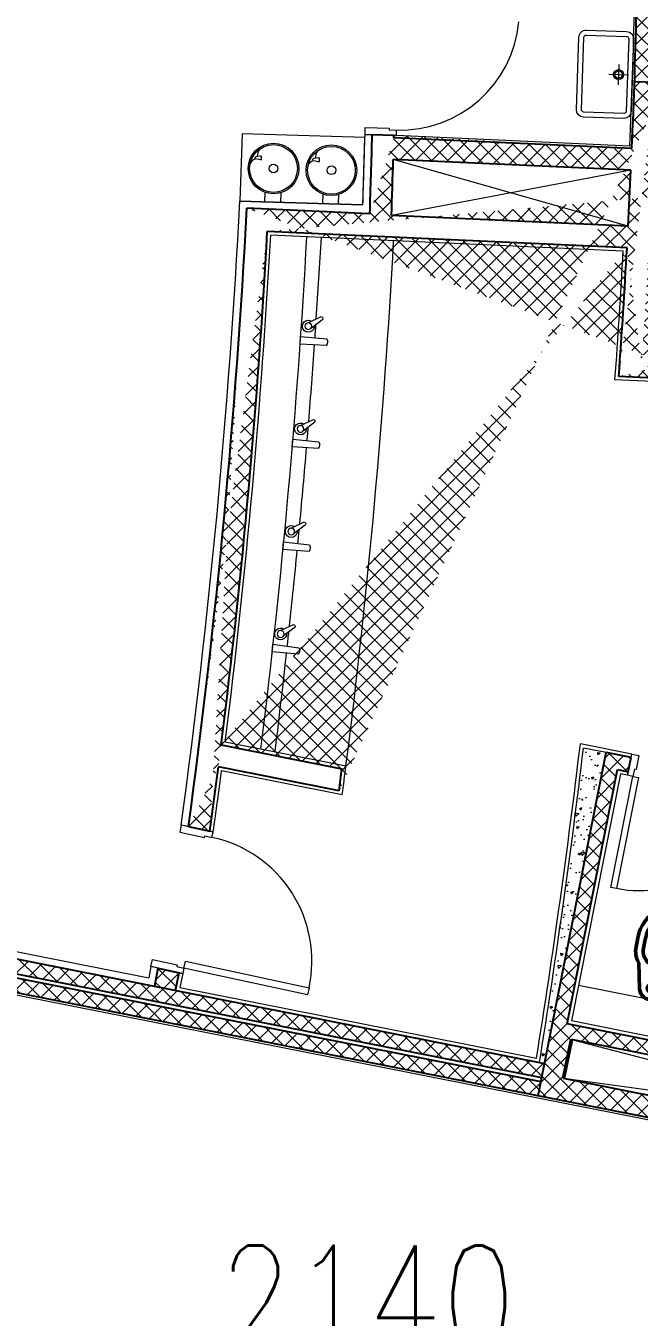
# Model space of a CAD drawing. Header units: inches. Extents: x 342932 to 557958, y 80625 to 242727.
# Drawn here: x 468145 to 472382, y 158779 to 167699 of the extents above; entities that cross this region are included whole.
import ezdxf
from ezdxf.enums import TextEntityAlignment as Align

# ---------------------------------------------------------------- set-up
doc = ezdxf.new("R2010")
doc.units = ezdxf.units.IN
doc.header["$MEASUREMENT"] = 0
for name, color, linetype, lineweight in [('First Floor$0$A-G250-M-Walls-Blockwork', 7, 'Continuous', 25), ('First Floor$0$A-G250-M-Walls-Concrete', 251, 'Continuous', 20), ('First Floor$0$A-G252-H-Internal-Walls', 251, 'Continuous', 9), ('First Floor$0$A-G312-M-Wall-Finish-Plaster', 7, 'Continuous', 15), ('First Floor$0$A-G322-M-Door', 251, 'Continuous', 15), ('First Floor$0$A-G44-G-Fittings-Sanitary', 251, 'Continuous', 15), ('First Floor$0$A-Z036-G-Void-Symbology', 251, 'Continuous', 9), ('First Floor$0$Z-Z001-S-Room-Name-Identification-250', 7, 'Continuous', 15)]:
    doc.layers.add(name, color=color, linetype=linetype, lineweight=lineweight)
doc.styles.add('First Floor$0$Tag-RomanS', font='romans.shx', dxfattribs={"width": 0.8})
pattern_1 = [(45, (361382.1135223866, 239676.5216957793), (-56.1266007566822, 56.12660075668221), []), (135, (361382.1135223866, 239676.5216957793), (-56.12660075668221, -56.1266007566822), [])]

# ---------------------------------------------------------------- blocks, each defined once
blk = doc.blocks.new('First Floor$0$Wall Mounted WC-Top')
at = {"lineweight": 50}
for p, q in [((-52.2388059245568, 313.4328358326311), (52.23880601626297, 313.4328358122584)), ((-116.8095212438056, 235.0746268440489), (-76.32976044570387, 60.64446906164812)), ((116.8095212438348, 235.0746268440489), (76.32976044573297, 60.64446906164812))]:
    blk.add_line(p, q, dxfattribs=at)
blk.add_lwpolyline([(116.8095212438348, 235.0746268440562, 0.1844830881382514), (156.7164179621759, 339.5522387770907), (156.7164179743995, 402.2388059415825, 0.06341529084545737), (146.5424852846481, 482.1329301278383, 0.07646786530060042), (118.1752468433115, 548.128242357292, 0.1071362639938633), (65.94193821726367, 601.7741202636462, 0.1473733360632137), (1.05952494777739e-07, 621.6417910478631, 0.1473733360632136), (-65.94193801311485, 601.7741202893594, 0.1071362639938624), (-118.1752466600738, 548.1282424033852, 0.07646786530060083), (-146.5424851271528, 482.132930184991, 0.06341529084545712), (-156.7164178480598, 402.2388060027006), (-156.7164178602834, 339.5522388382087, 0.1844830881382521), (-116.8095211826876, 235.0746268896037)], format="xyb", dxfattribs=at)
blk.add_lwpolyline([(104.477611991766, 339.552238787277), (104.4776120039896, 402.2388059517689, 0.06341529084545733), (95.9708696353191, 469.040774467685, 0.07646786530060047), (73.87682797174784, 520.441730574581, 0.1071362639938632), (37.08349119125342, 558.2300864075514, 0.1473733360632135), (9.576615411788225e-08, 569.4029850774532, 0.1473733360632136), (-37.08349100407213, 558.230086422016, 0.1071362639938622), (-73.87682779930765, 520.4417306033938, 0.07646786530060082), (-95.9708694829169, 469.0407745051125, 0.0634152908454572), (-104.4776118776499, 402.2388059925142), (-104.4776118898735, 339.5522388280224, 0.9999999999999999)], format="xyb", close=True, dxfattribs=at)
blk.add_circle((1.455191522836685e-11, 78.35820895560028), 26.11940298520494, dxfattribs=at)
for centre, radius, start, end in [((4.585308488458395e-08, 313.4328358224448), 52.23880597040987, 359.9999999888276, 179.9999999888276), ((0, 78.358208955593), 78.35820895559618, 193.0652802329602, 346.9347197670447)]:
    blk.add_arc(centre, radius, start, end, dxfattribs=at)
blk = doc.blocks.new('First Floor$0$wc26')
at = {"layer": 'First Floor$0$A-G322-M-Door'}
for points, elevation in [([(2079.873445699133, -77103.72522144776), (2091.642912858384, -77101.38435776369), (2101.396511542108, -77150.42380426053), (2138.666490879706, -77143.0110692609), (2109.405694617307, -76995.89273031164), (2060.366248120455, -77005.64632899535)], -2.922779289089453e-09), ([(2101.396511542107, -77150.42380426053), (2062.162600167057, -77158.21483768264), (2215.838819052892, -77925.90170972729), (2255.072730486149, -77918.11067624697)], -2.922779289089453e-09), ([(1295.242301083583, -77259.7828000216), (1283.47283392434, -77262.1236637057), (1293.226432608065, -77311.16311020254), (1255.956453270471, -77318.57584520218), (1226.69565762156, -77171.4575061309), (1275.735104118408, -77161.70390744717)], -2.922779286183514e-09)]:
    blk.add_lwpolyline(points, close=True, dxfattribs=dict(at, elevation=elevation))
blk.add_arc((2060.466611721587, -77159.38033352992, -2.922779289089453e-09), 782.1096745204808, 191.1885384563312, 281.4584832977217, dxfattribs=at)
blk = doc.blocks.new('First Floor$0$drinking-fountain')
at = {"layer": 'First Floor$0$A-G44-G-Fittings-Sanitary'}
for p, q in [((170.3000000000029, -66.26850478925917), (170.3000000000029, 0)), ((279.6999999999971, -66.26850478925917), (279.6999999999971, 0)), ((570.3000000000029, -66.26850478925917), (570.3000000000029, 0)), ((679.6999999999971, -66.26850478925917), (679.6999999999971, 0)), ((309.4571587827522, -293.6416224261047), (309.4571587827522, -310.592423086855)), ((315.3235022159934, -288.7172494654515), (350.7266304362274, -294.9457110167714)), ((315.3235022159934, -315.5167960475083), (350.7266304362274, -309.2883344961883)), ((354.8602870029863, -299.8700839774247), (354.8602870029863, -304.3639615355351)), ((709.4571587827522, -293.6416224261047), (709.4571587827522, -310.592423086855)), ((715.3235022159934, -288.7172494654515), (750.7266304362274, -294.9457110167714)), ((715.3235022159934, -315.5167960475083), (750.7266304362274, -309.2883344961883)), ((754.8602870029863, -299.8700839774247), (754.8602870029863, -304.3639615355351))]:
    blk.add_line(p, q, dxfattribs=at)
blk.add_lwpolyline([(850, 0), (0, 0), (0, -465), (850, -465)], close=True, dxfattribs=at)
for centre, radius in [((225, -232.5), 175), ((225, -232.5), 165), ((625, -232.5), 175), ((625, -232.5), 165), ((225, -232.5), 30), ((625, -232.5), 30)]:
    blk.add_circle(centre, radius, dxfattribs=at)
for centre, radius, start, end in [((337.839351861483, -244.9790947444708), 51.60178960817406, 284.4624112257752, 348.8009498682632), ((737.8393518614903, -244.9790947444708), 51.60178960817406, 284.4624112257752, 348.8009498682632), ((314.4571587827522, -293.6416224261047), 5, 80.02207790885306, 180), ((314.4571587827522, -310.592423086855), 5, 180, 279.9779220911469), ((240.2618968548777, -312.7415653944045), 99.2739374463867, 329.4946799491777, 0.8556483333801806), ((349.8602870029863, -299.8700839774247), 5, 0, 80.02207790885306), ((349.8602870029863, -304.3639615355351), 5, 279.9779220911469, 0), ((714.4571587827522, -293.6416224261047), 5, 80.02207790885306, 180), ((714.4571587827522, -310.592423086855), 5, 180, 279.9779220911469), ((640.2618968548777, -312.7415653944045), 99.2739374463867, 329.4946799491777, 0.8556483333801806), ((749.8602870029863, -299.8700839774247), 5, 0, 80.02207790885306), ((749.8602870029863, -304.3639615355351), 5, 279.9779220911469, 0)]:
    blk.add_arc(centre, radius, start, end, dxfattribs=at)
blk = doc.blocks.new('First Floor$0$Faucet-Top')
blk.add_lwpolyline([(-181.469840434147, 22.70265540289256), (0, 26.64570405329141), (0, -26.64570405328959), (-181.469840434147, -22.7026553503747, -0.2996298824157677), (-181.469840434147, 22.70265540289256)], format="xyb")
blk = doc.blocks.new('First Floor$0$soap dispenser')
at = {"layer": 'First Floor$0$A-G44-G-Fittings-Sanitary'}
for p, q in [((-27.87630194428493, -14.29077659534232), (-132.4186438663455, 65.77214988799824)), ((2.91038304567337e-11, 31.32593982295657), (-118.9381575595762, 87.83158669086697))]:
    blk.add_line(p, q, dxfattribs=at)
blk.add_circle((2.91038304567337e-11, 3.637978807091713e-12), 31.32593982294202, dxfattribs=at)
for centre, radius, start, end in [((-116.1317449360795, 70.96792231768268), 17.09558796603022, 99.44844371416457, 197.6934864513084), ((2.91038304567337e-11, 3.637978807091713e-12), 54.62662523658946, 173.7499397785127, 123.3919903884179)]:
    blk.add_arc(centre, radius, start, end, dxfattribs=at)
blk = doc.blocks.new('First Floor$0$Janitor Sink1-Top')
for points in [[(-250.2111328124884, 378.6242621527708), (250.2111328125029, 378.6242621527854, -0.4142135623730989), (300.2111328125029, 328.6242621527854), (300.2111328124884, 50.00000000000728, -0.414213562373095), (250.2111328124884, 7.275957614183426e-12), (-250.2111328124884, 0, -0.4142135623730989), (-300.2111328124884, 50), (-300.2111328124884, 328.6242621527708, -0.414213562373095)], [(-250.2111328124884, 344.3386721527713), (250.2111328125029, 344.3386721527859, -0.4142135623731263), (265.9255428125034, 328.6242621527854), (265.9255428124889, 50.00000000000728, -0.4142135623731136), (250.2111328124884, 34.28559000000678), (-250.2111328124884, 34.2855899999995, -0.4142135623731263), (-265.9255428124889, 50), (-265.9255428124889, 328.6242621527708, -0.4142135623731136)]]:
    blk.add_lwpolyline(points, format="xyb", close=True)
for points in [[(70.31577690973063, 95.80121527777375), (-70.31577690971608, 95.80121527777375)], [(0.002756076399236917, 27.89149305555476), (0.002756076399236917, 163.7109375)]]:
    blk.add_lwpolyline(points)
at = {"ltscale": 0.02}
for radius in [34.59809858553263, 25.36579522449514]:
    blk.add_circle((0.3527777777853771, 95.80121527777375), radius, dxfattribs=at)
blk = doc.blocks.new('First Floor$0$tag-roomname')
at = {"lineweight": 18, "ltscale": 0.01, "style": 'First Floor$0$Tag-RomanS', "width": 0.8}
blk.add_attdef('ROOM_NO_2', text='', height=3, dxfattribs=at).set_placement((-6.707523425575346e-12, 1.611682818592953), align=Align.MIDDLE_CENTER)
at = {"linetype": 'ByBlock', "lineweight": 15, "ltscale": 0.01, "style": 'First Floor$0$Tag-RomanS', "width": 0.8, "flags": 1}
for tag, p in [('ROOM_NAME_1', (-6.139089236967266e-12, -2.287525053430159)), ('ROOM_NAME_2', (-6.139089236967266e-12, -5.744039249906223))]:
    blk.add_attdef(tag, text='', height=2.5, dxfattribs=at).set_placement(p, align=Align.MIDDLE_CENTER)

msp = doc.modelspace()

# ---------------------------------------------------------------- hatches: boundary and pattern name
at = {"layer": 'First Floor$0$A-G252-H-Internal-Walls'}
h = msp.add_hatch(dxfattribs=at)
h.set_pattern_fill('ANSI37', color=256, scale=25, style=0)
h.set_pattern_definition(pattern_1)
h.paths.add_polyline_path([(469891.9644834567, 168127.3668743445), (469891.9716783845, 172201.4484123367), (470741.9716728514, 172201.4484122785), (470741.9716728514, 172351.4484117074), (469891.9716727887, 172351.4484118238), (469891.9716727618, 172826.5216960093), (469742.116772302, 172826.5216960094), (469742.1167724037, 167982.0600876696), (470568.7267109494, 167944.3050401931), (470565.709587654, 167845.0558593278), (470715.6403260353, 167840.498043137), (470718.5879248362, 167937.4601947814), (472365.7863202351, 167862.2251283717, -0.002522046962765298), (472349.7554138607, 167312.6614824067), (472499.6676683297, 167307.5315740582, 0.002516392343374247), (472515.7128741603, 167857.3720749543), (477087.3944941181, 167648.5620826536), (477070.6769134508, 167098.7524799617), (477220.5631773947, 167093.490837387, 0.002941129032664884), (477240.9621279908, 167791.7050170661)])
h = msp.add_hatch(dxfattribs=at)
h.set_pattern_fill('ANSI37', color=256, scale=25, style=0)
h.set_pattern_definition([(45, (350668.8149633579, 239676.5216957793), (-56.1266007566822, 56.12660075668221), []), (135, (350668.8149633579, 239676.5216957793), (-56.12660075668221, -56.1266007566822), [])])
edge = h.paths.add_edge_path(flags=16)
edge.add_line((472325.3937842477, 166701.1966404834), (470683.2815282992, 166776.1994881642))
edge.add_arc((-2879922.550057171, 268796.5121460415), 3352158.645238821, 358.2493731731159, 358.2559786991442, ccw=False)
edge.add_line((470671.4975252971, 166389.9149254271), (472306.4744494801, 166315.2379812889))
edge.add_arc((417882.1644987316, 169176.5101073738), 54499.47148179194, 356.9905355411647, 357.3967853700513)
edge = h.paths.add_edge_path()
edge.add_line((477220.5631773947, 167093.490837387), (477213.6469057414, 166942.0659991239))
edge.add_line((477070.6769134508, 167098.7524799617), (477220.5631773947, 167093.490837387))
edge.add_line((472499.6908502256, 167307.530515234), (472349.7554048091, 167312.661217892))
edge.add_arc((417882.1644987316, 169176.5101073738), 54499.47148179194, 357.5544819530309, 358.0401369019985)
edge.add_arc((-2879922.550057171, 268796.5121460415), 3352158.645238821, 358.2585428269796, 358.2587953076367)
edge.add_line((472332.0004302613, 166851.0512657378), (470687.8438343336, 166926.1474878634))
edge.add_arc((-2885054.002253098, 268952.5877930827), 3357142.470444428, 358.2494770512201, 358.2587938926557)
edge.add_line((470688.2913859661, 166940.9136749562), (470538.3606475011, 166945.4714911486))
edge.add_line((470521.7303030644, 166399.8211707866), (469671.8328519845, 166438.6398651797))
edge.add_line((469415.1099484564, 162135.6383581473), (469475.5350788477, 162579.3029336045))
edge.add_line((469268.0914292981, 162167.3865702419), (469415.1835382781, 162135.6224747073))
edge.add_arc((418631.2456705085, 169082.8993767233), 51258.62088654669, 352.8844457604762, 356.8642550421314)
edge.add_arc((418240.2677959437, 169145.5145282819), 51502.74802916347, 352.213021678639, 356.9872678357814)
edge.add_line((472589.2455803854, 165361.4175967769), (472398.914751442, 165370.1108741365))
edge.add_line((472584.5628847484, 165261.5272229128), (472241.9619634171, 165277.175370138))
edge.add_line((472589.2455803854, 165361.4175967769), (472584.5628847484, 165261.5272229128))
edge.add_line((477070.6769134508, 167098.7524799617), (472499.6908502256, 167307.530515234))
edge.add_arc((417882.1644987316, 169176.5101073738), 54499.47148179194, 355.8973565135854, 356.8328317962149)
edge.add_arc((417882.1645037648, 169176.5101070757), 54649.47147675014, 356.0063064075716, 357.8828656780873)
edge.add_line((470309.1772412824, 162413.4811206087), (469475.5350788476, 162579.3029336045))
edge.add_arc((417919.880231625, 169198.1865828751), 52826.79878031417, 352.620947915342, 352.7894618410546)
edge.add_line((469495.0904402992, 162733.4497607835), (470328.9052758274, 162567.5936009491))
edge.add_line((472298.3927935499, 166165.4488391733), (469813.1189723462, 166278.962768069))
edge.add_line((477215.0516429909, 166942.0018382866), (472494.3317474184, 167157.6189165107))
h = msp.add_hatch(dxfattribs=at)
h.set_pattern_fill('AR-CONC', color=256, angle=90, style=0)
h.set_pattern_definition([(40.00000000000001, (474382.1135223284, 239676.5216957793), (-15.9390855389031, 182.184668996004), [19.05, -209.55]), (94.99999999999991, (474382.1135223284, 239676.5216957793), (191.05664288218, -35.24282597566697), [15.24, -167.64]), (349.549, (474380.7852723284, 239691.7036957793), (175.1166878202919, 146.9425016659592), [16.19, -178.09]), (43.81580000000001, (474432.9135223284, 239676.5216957793), (-42.04232793272716, 271.0790408921299), [28.57499999999998, -314.3249999999997]), (353.3644, (474429.4100223284, 239699.1115957793), (247.4255558900492, 237.4042344662372), [24.285, -267.135]), (98.8159999999999, (474432.9135223284, 239676.5216957793), (247.4251178605977, 237.404605813934), [22.85999999999999, -251.46]), (68.99999999999999, (474420.2135223284, 239701.9216957793), (-102.2655185167625, 151.6148798353833), [19.05, -209.55]), (123.9999999999999, (474420.2135223284, 239701.9216957793), (184.1879661223193, 61.80202834764709), [15.24, -167.64]), (18.54859999999999, (474411.6914223284, 239714.5561957793), (81.92285771605744, 213.4164907701245), [16.18999999999997, -178.0899999999997]), (52.5, (474382.1135223284, 239676.5216957793), (84.55503887315311, 3.088603250591822), [0, -165.608, 0, -170.18, 0, -168.275]), (82.50000000000003, (474382.1135223284, 239676.5216957793), (100.1805748181195, 66.81966251030575), [0, -97.02799999999999, 0, -161.798, 0, -64.135]), (122.5, (474382.1135223284, 239619.8796957793), (-5.728743992673466, 135.5905951668714), [0, -63.5, 0, -198.12, 0, -262.89]), (132.5, (474382.1135223284, 239594.4796957793), (25.426491033333, 148.129181386018), [0, -82.55, 0, -131.572, 0, -186.69])])
h.paths.add_polyline_path([(471997.6308418763, 162709.8501459048), (472145.2324120727, 162680.4932387393), (471717.6346894736, 160530.6041194305), (471693.2551258233, 160535.4535161518, 0.01007266445099902)])
h = msp.add_hatch(dxfattribs=at)
h.set_pattern_fill('ANSI37', color=256, scale=25, style=0)
h.set_pattern_definition(pattern_1)
h.paths.add_polyline_path([(471913.9654140054, 160697.5117521378), (476393.8233919293, 159807.3580196454, -0.001040786058572113), (476354.3340120342, 159563.9789241043), (476501.6672317866, 159535.5105411702, 0.001452517894290937), (476556.6616357327, 159876.0710849934), (475238.7313054894, 160138.1980954125), (475587.9101376885, 161893.8102803022), (475661.3750974131, 161879.1986199994), (475680.882294736, 161977.2775129766), (475445.4929515516, 162024.0947863412), (475425.9857545033, 161926.0158935853), (475489.8312446712, 161913.3174773714), (475140.6524124847, 160157.7052927344), (474120.6319252483, 160360.5801448794), (474469.8107574923, 162116.1923300498), (474543.2757172377, 162101.5806697429), (474562.7829144686, 162199.6595623474), (474327.3935714531, 162246.4768360072), (474307.8863741895, 162148.397943344), (474371.7318643661, 162135.6995269885), (474022.5530322448, 160380.087342201), (473002.5325450067, 160582.9621943464), (473351.7113773326, 162338.5743797902), (473425.1763370798, 162323.9627194829), (473444.683534268, 162422.0416118727), (473209.3884014499, 162468.8401476906), (473189.8812042506, 162370.761255351), (473253.6324841997, 162358.081576513), (472904.453652011, 160602.4693916665), (471884.4331648326, 160805.3442437999), (472233.6119972141, 162560.9564295236), (472307.1711669626, 162546.3260315142), (472326.6783641072, 162644.4049235932), (472155.0403013891, 162678.5425190879), (471683.6641305757, 160308.5427572248), (476320.87999059, 159392.2056451758), (476349.5859115769, 159539.4337481604), (471860.0795484931, 160426.5827227739)])
h = msp.add_hatch(dxfattribs=at)
h.set_pattern_fill('ANSI37', color=256, scale=25, style=0)
h.set_pattern_definition(pattern_1)
h.paths.add_polyline_path([(471708.5630809566, 160433.7304738024), (471728.0702932618, 160531.8094421099), (467737.5017384721, 161320.3658032253), (467721.4553776157, 161221.6029533137)])
h = msp.add_hatch(dxfattribs=at)
h.set_pattern_fill('ANSI37', color=256, scale=25, style=0)
h.set_pattern_definition(pattern_1)
h.paths.add_polyline_path([(467717.0202090729, 161194.305182246), (467700.9738482164, 161095.5423323343), (471683.6641305757, 160308.5427572248), (471703.1713428809, 160406.6217255322)])
at = {"layer": 'First Floor$0$A-G252-H-Internal-Walls', "ltscale": 0.02}
h = msp.add_hatch(dxfattribs=at)
h.set_pattern_fill('ANSI37', color=256, scale=25, style=0)
h.set_pattern_definition(pattern_1)
h.paths.add_polyline_path([(469179.7878127373, 161035.3628411674), (469204.1837161328, 161158.0093297542), (469057.548652261, 161189.6997165434), (469032.6332098126, 161064.441328759)])

# ---------------------------------------------------------------- linework, layer by layer
msp.add_line((472499.6908502256, 167307.530515234), (472349.7554048091, 167312.661217892, -2.925965470355713e-09))
at = {"layer": 'First Floor$0$A-G250-M-Walls-Blockwork'}
for p, q in [((470688.2913859661, 166940.9136749562, 1.231265915853946e-07), (470538.3606475011, 166945.4714911486, 1.231265915853946e-07)), ((472332.0004302613, 166851.0512657378, -2.925965470355713e-09), (470687.8438343335, 166926.1474878634, 1.23123269879824e-07)), ((472325.3937842477, 166701.1966404834, -2.925965470355713e-09), (470683.2815282992, 166776.1994881642, 1.23123269879824e-07)), ((470521.7303030644, 166399.8211707866, -4.955416911319475e-09), (469671.8328519845, 166438.6398651797)), ((472306.4744494801, 166315.2379812888, -2.925965470355713e-09), (470671.4975252971, 166389.9149254271, -4.955416911319475e-09)), ((472298.3927935499, 166165.4488391733, -2.975341347644381e-09), (469813.1189723462, 166278.962768069, -2.975341347644381e-09)), ((472584.5628847484, 165261.5272229128, -2.925221802418618e-09), (472241.9619634171, 165277.175370138, -2.925965470355713e-09)), ((469495.0904402992, 162733.4497607835, -2.975341347644381e-09), (470328.9052758274, 162567.5936009491, -2.975341347644381e-09)), ((471683.6641305757, 160308.5427572248), (472155.0403013891, 162678.5425190879, -2.922761302960907e-09)), ((472326.6783641078, 162644.404923593, -2.922780942636234e-09), (472155.0403013891, 162678.5425190879, -2.922780942636234e-09)), ((472307.1711669626, 162546.3260315142, -2.92278094844787e-09), (472326.6783641093, 162644.4049236036, -2.92278094844787e-09)), ((469415.1099484564, 162135.6383581473), (469475.5350788477, 162579.3029336045)), ((470309.1772412824, 162413.4811206087, -2.975341347644381e-09), (469475.5350788476, 162579.3029336045, -2.975341347644381e-09)), ((471884.4331648326, 160805.3442437999, -2.92278094844787e-09), (472233.6119972141, 162560.9564295236, -2.92278094844787e-09)), ((472233.6119972141, 162560.9564295236, -2.92278094844787e-09), (472307.1711669626, 162546.3260315142, -2.92278094844787e-09)), ((469268.0914292981, 162167.3865702419), (469415.1835382781, 162135.6224747073)), ((467737.2908810792, 161320.4074697037, -2.339188888702976e-09), (471728.0702932618, 160531.8094421099, -2.931649919938913e-09)), ((467717.0202090729, 161194.305182246), (471703.1713428809, 160406.6217255322)), ((467721.4553776157, 161221.6029533137, -2.339715933459944e-09), (471708.5630809566, 160433.7304738025, -2.931631872075509e-09)), ((469057.548652261, 161189.6997165434, -2.926102654017927e-09), (469032.6796337897, 161064.6747178522, -2.926102654017927e-09)), ((469057.548652261, 161189.6997165434, -2.926102654017927e-09), (469204.1837161328, 161158.0093297542, -2.926102654017927e-09)), ((469179.7974258502, 161035.4111695498, -2.926102654017927e-09), (469204.1837161328, 161158.0093297543, -2.926102654017927e-09)), ((467700.9855991222, 161095.5400102964, -1.42591160229351e-09), (476320.87999059, 159392.2056451758)), ((472904.453652011, 160602.4693916665, -2.92278094844787e-09), (471884.4331648326, 160805.3442437999, -2.92278094844787e-09)), ((476393.8233919293, 159807.3580196454), (471913.9654140054, 160697.5117521378, -2.922780948447939e-09)), ((476349.5859115769, 159539.4337481604), (471860.0795484931, 160426.5827227739))]:
    msp.add_line(p, q, dxfattribs=at)
at = {"layer": 'First Floor$0$A-G250-M-Walls-Blockwork', "lineweight": 50, "ltscale": 0.02}
msp.add_line((471913.9654140054, 160697.5117521378, -2.922780928215922e-09), (471860.0795484931, 160426.5827227739, -1.536194568731865e-09), dxfattribs=at)
at = {"layer": 'First Floor$0$A-G250-M-Walls-Blockwork'}
for centre, radius, start, end in [((417882.1644987316, 169176.5101073738, -2.925965470355713e-09), 54499.47148179194, 357.5544819524177, 358.6181465413469), ((-2885054.002253098, 268952.5877930827, -4.955416911319475e-09), 3357142.470444428, 358.2494770514761, 358.2587938925541), ((-2879922.550057171, 268796.5121460415, -4.955416911319475e-09), 3352158.645238821, 358.2585428271483, 358.2587953071799), ((-2879922.550057171, 268796.5121460415, -4.955416911319475e-09), 3352158.645238821, 358.2493731728319, 358.2559786993325), ((417882.1644987316, 169176.5101073738, -2.925965470355713e-09), 54499.47148179194, 356.9905355401419, 357.3967853700842), ((418240.2677959437, 169145.5145282819), 51502.74802916347, 352.2130216787011, 356.9872678358713), ((418631.2456705085, 169082.8993767233), 51258.62088654669, 352.8844457606818, 356.8642550414482), ((417882.1644987316, 169176.5101073738, -2.925965470355713e-09), 54499.47148179194, 355.8973565143633, 356.8328317967383), ((417919.880231625, 169198.1865828751, -2.975341347644381e-09), 52826.79878031417, 352.6209479149715, 352.7894618419941)]:
    msp.add_arc(centre, radius, start, end, dxfattribs=at)
at = {"layer": 'First Floor$0$A-G250-M-Walls-Concrete'}
msp.add_line((472155.0403013891, 162678.5425190879, -2.922780942636234e-09), (471997.630841904, 162709.8501461367, -2.922780942636234e-09), dxfattribs=at)
msp.add_arc((417883.156507685, 169176.3839160799, -2.922780942636236e-09), 54499.47147878283, 350.8805544226909, 353.1856217879715, dxfattribs=at)
at = {"layer": 'First Floor$0$A-G312-M-Wall-Finish-Plaster'}
for p, q in [((470538.3606475001, 166945.4714911486, 1.231265915853946e-07), (470488.3837346869, 166946.9907632128, 1.231265915853946e-07)), ((470688.2913856014, 166940.9136629786, 1.231265915853946e-07), (470703.284459449, 166940.4578813592, 1.23123269879824e-07)), ((472317.6539550713, 166866.7221736193, -2.925965470355713e-09), (470703.284459449, 166940.4578813592, 1.23123269879824e-07)), ((470473.7043348891, 166461.9838296018, -3.30799019250794e-09), (469624.0987940811, 166487.8763966491)), ((472272.0308201926, 166141.6320613618, -2.972022931819943e-09), (469836.6964127002, 166252.8650266837, -2.975341347644381e-09)), ((472583.3922108393, 165236.5546294469, -2.917741806883678e-09), (472215.1842334798, 165253.3723677554, -2.922780948447296e-09)), ((469522.7852925772, 162753.4306890023, -2.975341347644381e-09), (470356.6266304301, 162587.5692575253, -2.975341347644381e-09)), ((472331.5551634553, 162668.9246469209, -2.922780948004993e-09), (471976.006139941, 162739.6408301038, -2.922780948447296e-09)), ((472326.6783641093, 162644.4049236036, -2.92278094844787e-09), (472331.5551634553, 162668.9246469209, -2.92278094844787e-09)), ((469497.5554185752, 162554.530990143, -2.975341347644381e-09), (470331.1740109852, 162388.7138655186, -2.975341347644381e-09)), ((472253.2549223203, 162531.5599129139, -2.92278094844788e-09), (471913.8267813104, 160824.972556314, -2.922780948447991e-09)), ((472302.2943687569, 162521.8063139305, -2.922780947718515e-09), (472253.2549223203, 162531.5599129139, -2.922780947805353e-09)), ((472307.1711669626, 162546.3260315142, -2.92278094844787e-09), (472302.2943687569, 162521.8063139305, -2.92278094844787e-09)), ((469268.0914292981, 162167.3865702419), (469218.1433088403, 162178.1719362444)), ((469415.1835382781, 162135.6224747073), (469439.6230657666, 162130.347509245)), ((467794.3467576511, 161360.0997879781, -1.991499296513748e-09), (468993.4587805648, 161123.1492381063, -1.623899240324733e-09)), ((469009.1811122098, 161200.152782896, -2.926102654017924e-09), (468993.4587805648, 161123.1492381063, -2.92610265401791e-09)), ((469057.548652261, 161189.6997165434, -2.926102654017927e-09), (469009.1811122099, 161200.152782896, -2.926102654017927e-09)), ((469057.548652261, 161189.6997165434, -2.926102654017927e-09), (469009.1811122098, 161200.152782896, -2.926102654017927e-09)), ((469228.6228934448, 161152.7275986227, -2.926102654017927e-09), (469204.1837161328, 161158.0093297542, -2.926102654017927e-09)), ((469204.1837161328, 161158.0093297542, -2.926102654017927e-09), (469228.6228934448, 161152.7275986227, -2.926102654017927e-09)), ((469228.6228934448, 161152.7275986227, -2.92610265401793e-09), (469209.1908418005, 161055.036077978, -2.926102654017924e-09)), ((467717.3102107909, 161077.0241314593), (476311.1322223864, 159378.8417993691)), ((469209.1908418005, 161055.036077978, -2.926102654017917e-09), (471673.1758823174, 160568.1402758596, -2.922780948447296e-09)), ((472884.8984014129, 160631.8143111009, -2.922780948448042e-09), (471913.8267813104, 160824.972556314, -2.922780948447303e-09))]:
    msp.add_line(p, q, dxfattribs=at)
for centre, radius, start, end in [((417882.1644987316, 169176.5101073738, -2.925965470355713e-09), 54484.47148179194, 357.5703027032271, 358.6048122077819), ((-2909015.863742387, 269681.3920809411, 2.449100399089949e-07), 3381065.411233848, 358.2505646610547, 358.2587873894563), ((417449.2080826112, 169228.553161997), 52246.82315591969, 352.244633887611, 356.9930934205568), ((418640.8724047449, 169081.5073349082, -2.975341347644381e-09), 51273.90772275323, 352.9106459123948, 356.8375418656146), ((417882.1645017346, 169176.5101071835, -2.922780948447296e-09), 54474.47147878297, 355.8703713611716, 356.8062878608267), ((417883.1565076849, 169176.3839160801, -2.922780948447296e-09), 54474.47147878297, 350.9078115291554, 353.2140352982241), ((411370.8253011094, 170277.0720432539, -2.975341347644381e-09), 58637.48284558, 352.0138491759623, 352.4321753480492), ((417919.8802316083, 169198.1865828741, -2.975341347644381e-09), 52851.79878033059, 352.5973831558489, 352.8147179024165)]:
    msp.add_arc(centre, radius, start, end, dxfattribs=at)
at = {"layer": 'First Floor$0$A-G322-M-Door'}
for points, elevation in [([(470654.7715538617, 166991.954483875), (470654.4069013268, 166979.9600256326), (470704.4390193524, 166978.4389616304), (470703.2842863256, 166940.4565105294), (470488.3836068961, 166946.9908802515), (470489.9029925159, 166996.9677900428)], 2.449100399089949e-07), ([(469379.4172649608, 162092.1432102221), (469381.9521169331, 162103.8724269682), (469430.8238533754, 162093.3105437501), (469439.6230657666, 162130.3475092449), (469218.1433088403, 162178.1719362444), (469207.5794707417, 162129.2798222419)], 1.964456681058499e-10), ([(469190.3168177861, 161212.1610697558), (469187.7819658138, 161200.4318530097), (469236.6537022561, 161189.8699697916), (469228.6266710104, 161152.7274500955), (469009.1847518787, 161200.1519963003), (469019.7466350967, 161249.0237327426)], -2.915762608136849e-09), ([(470101.5628139332, 161054.1050161642), (470091.0009307151, 161005.2332797219), (469236.6537022561, 161189.8699697916), (469247.2155854742, 161238.7417062339)], -2.905221215170406e-09)]:
    msp.add_lwpolyline(points, close=True, dxfattribs=dict(at, elevation=elevation))
for centre, radius, start, end in [((470729.4786827115, 167802.0603346343, 1.231267644541824e-07), 824.001911897021, 268.2586352024076, 354.779829679178), ((469247.2155854742, 161238.7417062339, -2.905221215170406e-09), 874.0708747553088, 347.8051076033463, 77.87406856131113)]:
    msp.add_arc(centre, radius, start, end, dxfattribs=at)
at = {"layer": 'First Floor$0$A-G44-G-Fittings-Sanitary'}
msp.add_line((472933.6663950885, 160877.0115453974, -2.922804490966148e-09), (471962.5911442295, 161070.151535767, -2.680138328197998e-09), dxfattribs=at)
for centre, radius, start, end in [((418636.7249556923, 169082.0504014599, -2.975341347644381e-09), 51528.08128910535, 352.8903949557517, 356.8398488643521), ((417916.9684226171, 169173.2968142398, -2.975341347644381e-09), 52351.79878033059, 356.1673408489519, 356.7846034710204), ((420214.5153645713, 168967.94497879, -2.975341347644381e-09), 50546.4135830735, 352.7483210914187, 356.8751025193932), ((417916.9684226171, 169173.2968142398, -2.975341347644381e-09), 52351.79878033059, 356.0255396872039, 356.1278089206373), ((417916.9684226171, 169173.2968142398, -2.975341347644381e-09), 52351.79878033059, 355.3895167685998, 355.9719716878081), ((417916.9684226171, 169173.2968142398, -2.975341347644381e-09), 52351.79878033059, 355.2451202083589, 355.3501182711585), ((417916.9684226171, 169173.2968142398, -2.975341347644381e-09), 52351.79878033059, 354.6117565453622, 355.1915519596972), ((417916.9684226171, 169173.2968142398, -2.975341347644381e-09), 52351.79878033059, 354.4643646934928, 354.5725116355741), ((417916.9684226171, 169173.2968142398, -2.975341347644381e-09), 52351.79878033059, 353.8340463591745, 354.4111702332079), ((417916.9684226171, 169173.2968142398, -2.975341347644381e-09), 52351.79878033059, 353.6836091825402, 353.7949653503514), ((421491.3444514794, 168621.8952483211, -2.975341347644381e-09), 48738.5485200359, 353.0033305458647, 353.8080459202337)]:
    msp.add_arc(centre, radius, start, end, dxfattribs=at)
at = {"layer": 'First Floor$0$A-Z036-G-Void-Symbology'}
for p, q in [((472306.47444948, 166315.2379812888, -2.925965470355713e-09), (470683.2815282992, 166776.1994881642, 1.23123269879824e-07)), ((472325.3937842477, 166701.1966404834, 1.23123269879824e-07), (470671.4975247555, 166389.9149077054, -4.955416911319475e-09)), ((471913.965772749, 160697.5135558401, -2.916385877042734e-09), (476349.5859115769, 159539.4337481604)), ((476393.8233919293, 159807.3580196454), (471860.0795484931, 160426.5827227739, -2.924187593936138e-09))]:
    msp.add_line(p, q, dxfattribs=at)

# ---------------------------------------------------------------- block references
at = {"layer": 'First Floor$0$A-G322-M-Door', "xscale": -1}
msp.add_blockref('First Floor$0$wc26', (474440.9608581294, 239664.8173773828), dxfattribs=at)
at = {"layer": 'First Floor$0$A-G44-G-Fittings-Sanitary'}
for name, p, rotation in [('First Floor$0$Janitor Sink1-Top', (472335.7131461086, 167358.2500611732, -2.925965470355713e-09), 88.08755148498145), ('First Floor$0$drinking-fountain', (470473.7043348892, 166461.9838296018, -1.810382089947571e-06), 178.2543948905854), ('First Floor$0$Faucet-Top', (470041.3985015813, 165527.264045988, 8.887168252660866e-07), 175.9987601532005), ('First Floor$0$Faucet-Top', (469986.9094407842, 164817.6619920195), 175.2071114739156), ('First Floor$0$Faucet-Top', (469922.7497291217, 164108.8643191195, -2.975341347644381e-09), 174.4379544586457), ('First Floor$0$Faucet-Top', (469848.9471008336, 163401.0046881593, -2.975341347644381e-09), 173.6575505977303), ('First Floor$0$Wall Mounted WC-Top', (472448.128769659, 160973.5815405822, -2.801471409582073e-09), 348.7510719509988)]:
    msp.add_blockref(name, p, dxfattribs=dict(at, rotation=rotation))
at = {"layer": 'First Floor$0$A-G44-G-Fittings-Sanitary', "xscale": -0.75, "yscale": 0.75, "zscale": 0.75, "rotation": 359.999999982213}
for p in [(470096.5053825669, 165624.2551318743, -2.975341347631543e-09), (470042.383395624, 164914.6248520218), (469978.5799223782, 164205.7949001517, -2.975341347631311e-09), (469905.1382655448, 163497.8976337073, -2.975341347631194e-09)]:
    msp.add_blockref('First Floor$0$soap dispenser', p, dxfattribs=at)
at = {"layer": 'First Floor$0$Z-Z001-S-Room-Name-Identification-250'}
ref = msp.add_blockref('First Floor$0$tag-roomname', (470502.4926285597, 158495.7107202978), dxfattribs=dict(at, xscale=250, yscale=250, zscale=250))
ref.add_attrib('ROOM_NO_2', '2140', dxfattribs={"layer": '0', "lineweight": 18, "ltscale": 0.01, "height": 750, "style": 'First Floor$0$Tag-RomanS', "width": 0.8000000000000002}).set_placement((470502.492628558, 158898.6314249461), align=Align.MIDDLE_CENTER)

doc.saveas('drawing.dxf')
